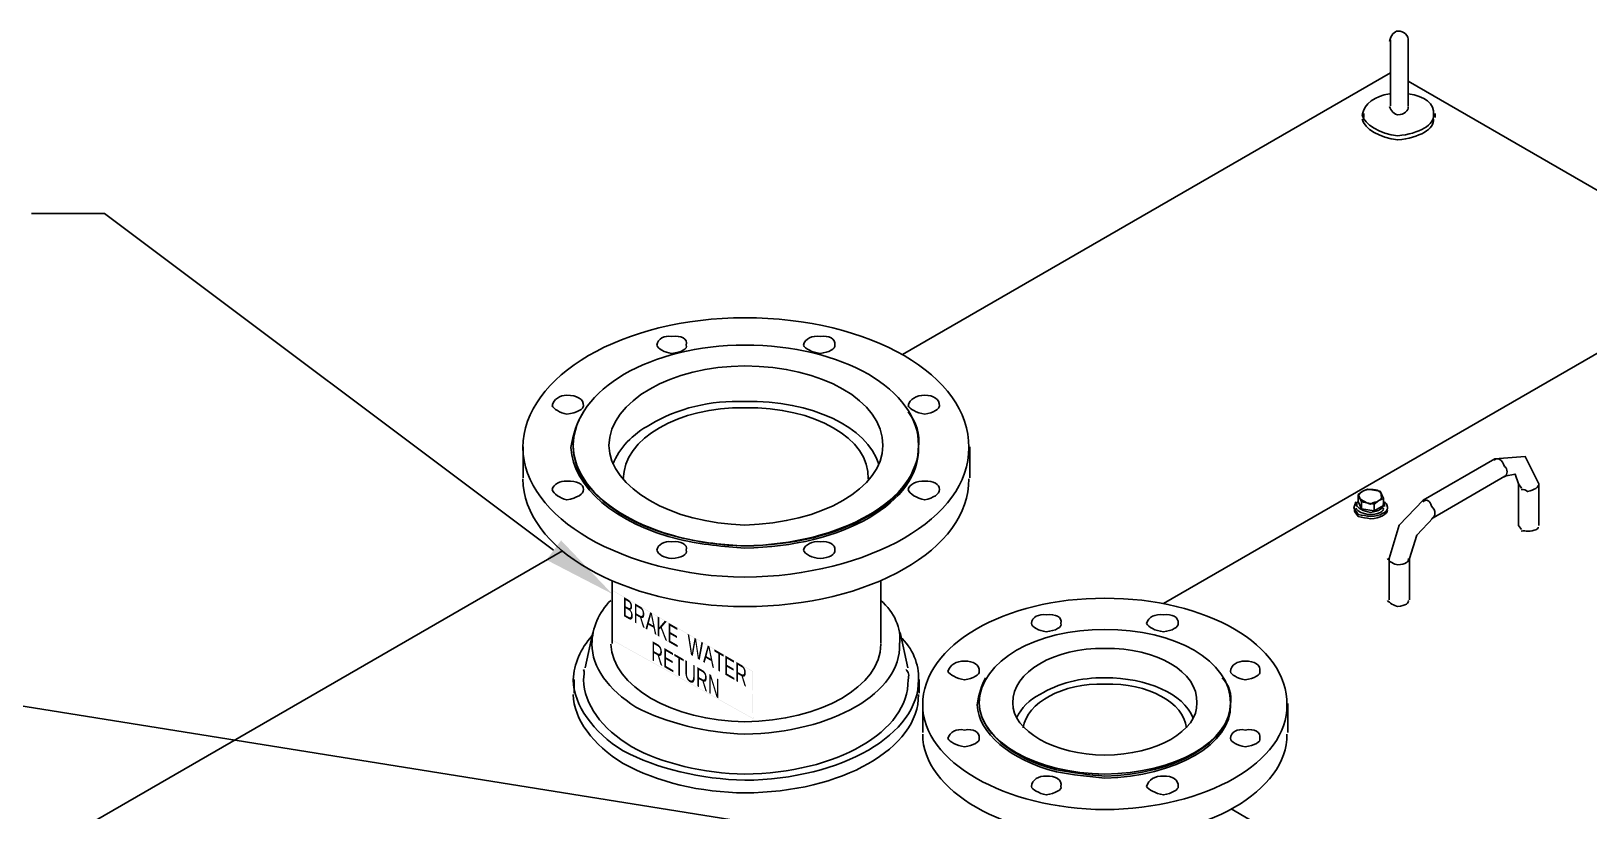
# Model space of a CAD drawing. Header units: inches. Extents: x 0.3 to 33.8, y 15.5 to 37.1.
# Drawn here: x 3.724 to 7.567, y 31.885 to 33.809 of the extents above; entities that cross this region are included whole.
import ezdxf

# ---------------------------------------------------------------- set-up
doc = ezdxf.new("R2010")
doc.units = ezdxf.units.IN
doc.header["$MEASUREMENT"] = 0
doc.styles.add('PDF Arial', font='arial.ttf')

# ---------------------------------------------------------------- blocks, each defined once
blk = doc.blocks.new('60298_1')
at = {"transparency": 33554687}
for color, points in [(21, [(5.0312, 32.5525), (5.1574, 32.4204), (4.9951, 32.5044)]), (256, [(5.1577, 32.3069), (5.157, 32.3065), (5.157, 32.43), (5.1577, 32.4287)]), (256, [(5.1577, 32.4287), (5.157, 32.43), (5.5034, 32.23), (5.5027, 32.2295)]), (256, [(5.5044, 32.1134), (5.5051, 32.1122), (5.157, 32.3065), (5.1577, 32.3069)]), (256, [(5.5027, 32.2295), (5.5034, 32.23), (5.5051, 32.1122), (5.5044, 32.1134)])]:
    blk.add_hatch(color=color, dxfattribs=at).paths.add_polyline_path(points)
for points in [[(7.0774, 33.6249), (7.0774, 33.7875)], [(7.1213, 33.6249), (7.1213, 33.7875)], [(5.8736, 33.0109), (7.0774, 33.706)], [(7.1213, 33.6858), (9.7271, 32.1815)], [(7.0118, 33.6063), (7.0118, 33.596)], [(7.1874, 33.6063), (7.1874, 33.596)], [(6.5176, 32.3969), (7.79, 33.1312)], [(4.9379, 32.7836), (4.9379, 32.7072)], [(5.0634, 32.7888), (5.0634, 32.7888)], [(5.9144, 32.7888), (5.9144, 32.7888)], [(6.0394, 32.7836), (6.0394, 32.7072)], [(7.1579, 32.652), (7.3351, 32.7542)], [(7.3351, 32.7542), (7.4099, 32.7594), (7.443, 32.6917)], [(7.1827, 32.6086), (7.3598, 32.7108)], [(7.3598, 32.7108), (7.3846, 32.716), (7.3929, 32.6917)], [(6.9973, 32.6654), (7.0087, 32.6742)], [(7.0056, 32.6473), (6.9973, 32.6654)], [(6.9973, 32.6654), (6.9973, 32.6483)], [(7.0087, 32.6742), (7.0206, 32.6788)], [(7.0206, 32.6788), (7.0516, 32.6737)], [(7.0516, 32.6737), (7.0603, 32.6556)], [(7.3929, 32.6917), (7.4006, 32.6814)], [(7.3929, 32.6917), (7.3929, 32.5895)], [(7.443, 32.6917), (7.443, 32.5895)], [(6.988, 32.6303), (6.988, 32.636)], [(6.9947, 32.636), (6.9947, 32.6432)], [(6.9973, 32.6483), (7.0056, 32.6303)], [(7.0056, 32.6303), (7.0056, 32.6473)], [(7.0371, 32.6421), (7.0056, 32.6473)], [(7.0056, 32.6303), (7.0371, 32.6251)], [(7.0485, 32.6509), (7.0371, 32.6421)], [(7.0371, 32.6251), (7.0371, 32.6421)], [(7.0371, 32.6251), (7.0603, 32.6385)], [(7.0603, 32.6556), (7.0485, 32.6509)], [(7.0603, 32.6385), (7.0603, 32.6556)], [(7.0629, 32.636), (7.0629, 32.6432)], [(7.0696, 32.6303), (7.0696, 32.636)], [(7.0743, 32.5079), (7.0985, 32.59), (7.1579, 32.652)], [(7.1244, 32.5079), (7.1419, 32.5652), (7.1827, 32.6086)], [(7.3929, 32.5895), (7.4006, 32.5791)], [(3.1067, 31.4136), (5.035, 32.527)], [(7.0743, 32.4056), (7.0743, 32.5079)], [(7.1244, 32.4056), (7.1244, 32.5079)], [(5.1574, 32.4531), (5.1574, 32.2982)], [(5.8204, 32.4531), (5.8204, 32.2982)], [(5.1099, 32.3256), (5.0908, 32.2378)], [(5.8674, 32.3256), (5.8865, 32.2378)], [(5.0634, 32.2089), (5.0634, 32.1758)], [(5.9144, 32.2089), (5.9144, 32.1758)], [(5.9232, 32.15), (5.9232, 32.0782)], [(6.0642, 32.1552), (6.0642, 32.1552)], [(6.6834, 32.1552), (6.6834, 32.1552)], [(6.8243, 32.15), (6.8243, 32.0782)], [(6.8884, 31.771), (6.6839, 31.8897)]]:
    blk.add_lwpolyline(points, dxfattribs=at)
at = {"color": 21, "transparency": 33554687}
for points in [[(5.0128, 32.528), (3.9046, 33.3589), (3.7243, 33.3589)], [(5.9707, 31.7797), (3.3386, 32.2017), (3.1584, 32.2017)]]:
    blk.add_lwpolyline(points, dxfattribs=at)
at = {"transparency": 33554687}
for points, knots in [([(7.1213, 33.7834), (7.1217, 33.7997), (7.1119, 33.8095), (7.0954, 33.8092), (7.0877, 33.8095), (7.0779, 33.7997), (7.0748, 33.7834)], [0, 0, 0, 0, 1, 1, 1, 2, 2, 2, 2]), ([(7.0748, 33.6543), (7.0392, 33.6498), (7.0122, 33.6297), (7.0077, 33.6027), (7.0122, 33.5787), (7.0514, 33.5561), (7.0954, 33.551), (7.1482, 33.5561), (7.1874, 33.5787), (7.1832, 33.6027), (7.1874, 33.6297), (7.1604, 33.6498), (7.1213, 33.6543)], [0, 0, 0, 0, 1, 1, 1, 2, 2, 2, 3, 3, 3, 4, 4, 4, 4]), ([(7.0077, 33.5923), (7.0122, 33.5685), (7.0514, 33.5458), (7.0954, 33.5407), (7.1482, 33.5458), (7.1874, 33.5685), (7.1832, 33.5923)], [0, 0, 0, 0, 1, 1, 1, 2, 2, 2, 2]), ([(7.0748, 33.6233), (7.0779, 33.6128), (7.0877, 33.603), (7.0954, 33.6027), (7.1119, 33.603), (7.1217, 33.6128), (7.1213, 33.6233)], [0, 0, 0, 0, 1, 1, 1, 2, 2, 2, 2]), ([(4.9369, 32.7816), (4.9383, 32.9596), (5.1849, 33.1019), (5.4843, 33.1018), (5.7932, 33.1019), (6.0398, 32.9596), (6.0368, 32.7816), (6.0398, 32.6084), (5.7932, 32.466), (5.4843, 32.4614), (5.1849, 32.466), (4.9383, 32.6084), (4.9369, 32.7816)], [0, 0, 0, 0, 1, 1, 1, 2, 2, 2, 3, 3, 3, 4, 4, 4, 4]), ([(5.2674, 33.0346), (5.2695, 33.0496), (5.2863, 33.0594), (5.3035, 33.0553), (5.3278, 33.0594), (5.3446, 33.0496), (5.3397, 33.0346), (5.3446, 33.0257), (5.3278, 33.016), (5.3035, 33.014), (5.2863, 33.016), (5.2695, 33.0257), (5.2674, 33.0346)], [0, 0, 0, 0, 1, 1, 1, 2, 2, 2, 3, 3, 3, 4, 4, 4, 4]), ([(5.6288, 33.0346), (5.6335, 33.0496), (5.6503, 33.0594), (5.6702, 33.0553), (5.6918, 33.0594), (5.7086, 33.0496), (5.7063, 33.0346), (5.7086, 33.0257), (5.6918, 33.016), (5.6702, 33.014), (5.6503, 33.016), (5.6335, 33.0257), (5.6288, 33.0346)], [0, 0, 0, 0, 1, 1, 1, 2, 2, 2, 3, 3, 3, 4, 4, 4, 4]), ([(5.0608, 32.7867), (5.0635, 32.9248), (5.254, 33.0348), (5.4843, 33.0346), (5.7241, 33.0348), (5.9146, 32.9248), (5.9129, 32.7867), (5.9146, 32.6534), (5.7241, 32.5434), (5.4843, 32.5389), (5.254, 32.5434), (5.0635, 32.6534), (5.0608, 32.7867)], [0, 0, 0, 0, 1, 1, 1, 2, 2, 2, 3, 3, 3, 4, 4, 4, 4]), ([(5.1486, 32.7867), (5.1526, 32.8964), (5.3032, 32.9833), (5.4843, 32.983), (5.6749, 32.9833), (5.8255, 32.8964), (5.8251, 32.7867), (5.8255, 32.6818), (5.6749, 32.5948), (5.4843, 32.5905), (5.3032, 32.5948), (5.1526, 32.6818), (5.1486, 32.7867)], [0, 0, 0, 0, 1, 1, 1, 2, 2, 2, 3, 3, 3, 4, 4, 4, 4]), ([(5.0092, 32.8849), (5.0121, 32.901), (5.0289, 32.9107), (5.0453, 32.9107), (5.0704, 32.9107), (5.0872, 32.901), (5.0866, 32.8849), (5.0872, 32.8771), (5.0704, 32.8674), (5.0453, 32.8642), (5.0289, 32.8674), (5.0121, 32.8771), (5.0092, 32.8849)], [0, 0, 0, 0, 1, 1, 1, 2, 2, 2, 3, 3, 3, 4, 4, 4, 4]), ([(5.8148, 32.7403), (5.7866, 32.8327), (5.6492, 32.8988), (5.4843, 32.8952), (5.4011, 32.8988), (5.3167, 32.8787), (5.2519, 32.8384)], [0, 0, 0, 0, 1, 1, 1, 2, 2, 2, 2]), ([(5.8871, 32.8849), (5.8909, 32.901), (5.9077, 32.9107), (5.9284, 32.9107), (5.9492, 32.9107), (5.966, 32.901), (5.9645, 32.8849), (5.966, 32.8771), (5.9492, 32.8674), (5.9284, 32.8642), (5.9077, 32.8674), (5.8909, 32.8771), (5.8871, 32.8849)], [0, 0, 0, 0, 1, 1, 1, 2, 2, 2, 3, 3, 3, 4, 4, 4, 4]), ([(5.0866, 32.8694), (5.0703, 32.8451), (5.0604, 32.8147), (5.0556, 32.7816), (5.0604, 32.6839), (5.1648, 32.5936), (5.3242, 32.5544)], [0, 0, 0, 0, 1, 1, 1, 2, 2, 2, 2]), ([(5.7889, 32.7041), (5.7927, 32.7061), (5.7927, 32.7067), (5.7889, 32.7041), (5.7927, 32.8042), (5.6567, 32.8826), (5.4843, 32.8797), (5.3214, 32.8826), (5.1854, 32.8042), (5.1847, 32.7041), (5.1854, 32.7067), (5.1854, 32.7061), (5.1847, 32.7041)], [0, 0, 0, 0, 1, 1, 1, 2, 2, 2, 3, 3, 3, 4, 4, 4, 4]), ([(5.3242, 32.5544), (5.377, 32.5429), (5.4328, 32.5365), (5.4843, 32.5337), (5.7258, 32.5365), (5.9177, 32.6473), (5.9129, 32.7816), (5.9177, 32.8147), (5.9078, 32.8451), (5.8871, 32.8694)], [0, 0, 0, 0, 1, 1, 1, 2, 2, 2, 3, 3, 3, 3]), ([(5.3242, 32.5595), (5.3778, 32.5472), (5.4332, 32.5408), (5.4843, 32.5389), (5.7241, 32.5408), (5.9146, 32.6508), (5.9129, 32.7816)], [0, 0, 0, 0, 1, 1, 1, 2, 2, 2, 2]), ([(7.3588, 32.7093), (7.367, 32.7152), (7.367, 32.7281), (7.3588, 32.7351), (7.3532, 32.7521), (7.342, 32.7586), (7.333, 32.7506)], [0, 0, 0, 0, 1, 1, 1, 2, 2, 2, 2]), ([(4.9369, 32.7041), (4.9383, 32.5317), (5.1849, 32.3894), (5.4843, 32.3891), (5.7932, 32.3894), (6.0398, 32.5317), (6.0368, 32.7041)], [0, 0, 0, 0, 1, 1, 1, 2, 2, 2, 2]), ([(5.0092, 32.6783), (5.0121, 32.6909), (5.0289, 32.7006), (5.0453, 32.699), (5.0704, 32.7006), (5.0872, 32.6909), (5.0866, 32.6783), (5.0872, 32.6669), (5.0704, 32.6572), (5.0453, 32.6525), (5.0289, 32.6572), (5.0121, 32.6669), (5.0092, 32.6783)], [0, 0, 0, 0, 1, 1, 1, 2, 2, 2, 3, 3, 3, 4, 4, 4, 4]), ([(5.8871, 32.6783), (5.8909, 32.6909), (5.9077, 32.7006), (5.9284, 32.699), (5.9492, 32.7006), (5.966, 32.6909), (5.9645, 32.6783), (5.966, 32.6669), (5.9492, 32.6572), (5.9284, 32.6525), (5.9077, 32.6572), (5.8909, 32.6669), (5.8871, 32.6783)], [0, 0, 0, 0, 1, 1, 1, 2, 2, 2, 3, 3, 3, 4, 4, 4, 4]), ([(7.0077, 32.6731), (7.0038, 32.6713), (7.0008, 32.6672), (6.9973, 32.6628), (7.0008, 32.6539), (7.0134, 32.6466), (7.0283, 32.6421), (7.0365, 32.6466), (7.0436, 32.6483), (7.0438, 32.6473)], [0, 0, 0, 0, 1, 1, 1, 2, 2, 2, 3, 3, 3, 3]), ([(7.0438, 32.6473), (7.0542, 32.6544), (7.0571, 32.6585), (7.0541, 32.6628), (7.0571, 32.6718), (7.0445, 32.6791), (7.0283, 32.6783), (7.0215, 32.6791), (7.0144, 32.6774), (7.0077, 32.6731)], [0, 0, 0, 0, 1, 1, 1, 2, 2, 2, 3, 3, 3, 3]), ([(7.4001, 32.6783), (7.4054, 32.6791), (7.4118, 32.6776), (7.4156, 32.6731), (7.4322, 32.6776), (7.4434, 32.684), (7.4414, 32.6886)], [0, 0, 0, 0, 1, 1, 1, 2, 2, 2, 2]), ([(6.9922, 32.6473), (6.9914, 32.6464), (6.9883, 32.6413), (6.987, 32.6318), (6.9883, 32.6298), (6.9926, 32.6238), (6.9973, 32.6163)], [0, 0, 0, 0, 1, 1, 1, 2, 2, 2, 2]), ([(6.9973, 32.6473), (6.9958, 32.6489), (6.9949, 32.6463), (6.9922, 32.6421), (6.9949, 32.6328), (7.0102, 32.624), (7.0283, 32.6215), (7.0478, 32.624), (7.063, 32.6328), (7.0593, 32.6421), (7.063, 32.6463), (7.0621, 32.6489), (7.0593, 32.6473)], [0, 0, 0, 0, 1, 1, 1, 2, 2, 2, 3, 3, 3, 4, 4, 4, 4]), ([(6.9922, 32.6318), (6.9949, 32.6252), (7.0102, 32.6163), (7.0283, 32.6163), (7.0478, 32.6163), (7.063, 32.6252), (7.0593, 32.6318)], [0, 0, 0, 0, 1, 1, 1, 2, 2, 2, 2]), ([(6.9973, 32.6163), (7.0079, 32.615), (7.0182, 32.6125), (7.0283, 32.6112), (7.0514, 32.6125), (7.0696, 32.623), (7.0696, 32.6318), (7.0696, 32.6413), (7.0666, 32.6464), (7.0593, 32.6473)], [0, 0, 0, 0, 1, 1, 1, 2, 2, 2, 3, 3, 3, 3]), ([(6.9973, 32.6112), (7.0079, 32.6097), (7.0182, 32.6072), (7.0283, 32.606), (7.0514, 32.6072), (7.0696, 32.6177), (7.0696, 32.6267)], [0, 0, 0, 0, 1, 1, 1, 2, 2, 2, 2]), ([(7.1781, 32.606), (7.19, 32.613), (7.19, 32.6259), (7.1781, 32.637), (7.1762, 32.6499), (7.165, 32.6564), (7.1574, 32.6473)], [0, 0, 0, 0, 1, 1, 1, 2, 2, 2, 2]), ([(5.2674, 32.5285), (5.2695, 32.5423), (5.2863, 32.552), (5.3035, 32.5492), (5.3278, 32.552), (5.3446, 32.5423), (5.3397, 32.5285), (5.3446, 32.5183), (5.3278, 32.5086), (5.3035, 32.5079), (5.2863, 32.5086), (5.2695, 32.5183), (5.2674, 32.5285)], [0, 0, 0, 0, 1, 1, 1, 2, 2, 2, 3, 3, 3, 4, 4, 4, 4]), ([(5.6288, 32.5285), (5.6335, 32.5423), (5.6503, 32.552), (5.6702, 32.5492), (5.6918, 32.552), (5.7086, 32.5423), (5.7063, 32.5285), (5.7086, 32.5183), (5.6918, 32.5086), (5.6702, 32.5079), (5.6503, 32.5086), (5.6335, 32.5183), (5.6288, 32.5285)], [0, 0, 0, 0, 1, 1, 1, 2, 2, 2, 3, 3, 3, 4, 4, 4, 4]), ([(7.4001, 32.575), (7.4054, 32.5769), (7.4118, 32.5754), (7.4156, 32.575), (7.4322, 32.5754), (7.4434, 32.5818), (7.4414, 32.5853)], [0, 0, 0, 0, 1, 1, 1, 2, 2, 2, 2]), ([(7.0696, 32.5079), (7.0748, 32.5001), (7.086, 32.4936), (7.0954, 32.4924), (7.1136, 32.4936), (7.1248, 32.5001), (7.1213, 32.5079)], [0, 0, 0, 0, 1, 1, 1, 2, 2, 2, 2]), ([(5.1538, 32.4046), (5.1246, 32.3744), (5.1073, 32.3368), (5.1073, 32.2962), (5.1073, 32.2401), (5.1475, 32.184), (5.2157, 32.1412)], [0, 0, 0, 0, 1, 1, 1, 2, 2, 2, 2]), ([(5.2157, 32.1412), (5.2907, 32.1014), (5.3878, 32.0782), (5.4843, 32.0741), (5.6999, 32.0782), (5.8708, 32.1768), (5.8664, 32.2962), (5.8708, 32.3368), (5.8535, 32.3744), (5.8199, 32.4046)], [0, 0, 0, 0, 1, 1, 1, 2, 2, 2, 3, 3, 3, 3]), ([(5.9232, 32.1464), (5.9235, 32.2941), (6.1252, 32.4105), (6.3725, 32.4098), (6.6229, 32.4105), (6.8246, 32.2941), (6.8217, 32.1464), (6.8246, 32.0067), (6.6229, 31.8902), (6.3725, 31.8882), (6.1252, 31.8902), (5.9235, 32.0067), (5.9232, 32.1464)], [0, 0, 0, 0, 1, 1, 1, 2, 2, 2, 3, 3, 3, 4, 4, 4, 4]), ([(7.0696, 32.4046), (7.0748, 32.3979), (7.086, 32.3914), (7.0954, 32.3891), (7.1136, 32.3914), (7.1248, 32.3979), (7.1213, 32.4046)], [0, 0, 0, 0, 1, 1, 1, 2, 2, 2, 2]), ([(6.1917, 32.3478), (6.1928, 32.3626), (6.2096, 32.3723), (6.2279, 32.3685), (6.2511, 32.3723), (6.2679, 32.3626), (6.264, 32.3478), (6.2679, 32.3387), (6.2511, 32.329), (6.2279, 32.3271), (6.2096, 32.329), (6.1928, 32.3387), (6.1917, 32.3478)], [0, 0, 0, 0, 1, 1, 1, 2, 2, 2, 3, 3, 3, 4, 4, 4, 4]), ([(6.4758, 32.3478), (6.4802, 32.3626), (6.497, 32.3723), (6.5171, 32.3685), (6.5385, 32.3723), (6.5553, 32.3626), (6.5532, 32.3478), (6.5553, 32.3387), (6.5385, 32.329), (6.5171, 32.3271), (6.497, 32.329), (6.4802, 32.3387), (6.4758, 32.3478)], [0, 0, 0, 0, 1, 1, 1, 2, 2, 2, 3, 3, 3, 4, 4, 4, 4]), ([(6.0626, 32.1516), (6.0643, 32.2543), (6.203, 32.3343), (6.3725, 32.3323), (6.5452, 32.3343), (6.6838, 32.2543), (6.6823, 32.1516), (6.6838, 32.0567), (6.5452, 31.9766), (6.3725, 31.976), (6.203, 31.9766), (6.0643, 32.0567), (6.0626, 32.1516)], [0, 0, 0, 0, 1, 1, 1, 2, 2, 2, 3, 3, 3, 4, 4, 4, 4]), ([(5.1073, 32.3168), (5.079, 32.2853), (5.0635, 32.2475), (5.0608, 32.2084), (5.0635, 32.144), (5.1083, 32.0815), (5.1847, 32.0328)], [0, 0, 0, 0, 1, 1, 1, 2, 2, 2, 2]), ([(5.1538, 32.2962), (5.1574, 32.1928), (5.3059, 32.1071), (5.4843, 32.1051), (5.6722, 32.1071), (5.8207, 32.1928), (5.8199, 32.2962)], [0, 0, 0, 0, 1, 1, 1, 2, 2, 2, 2]), ([(5.1847, 32.0328), (5.2679, 31.9893), (5.3762, 31.9635), (5.4843, 31.9605), (5.7241, 31.9635), (5.9146, 32.0735), (5.9129, 32.2084), (5.9146, 32.2475), (5.8991, 32.2853), (5.8664, 32.3168)], [0, 0, 0, 0, 1, 1, 1, 2, 2, 2, 3, 3, 3, 3]), ([(6.1453, 32.1516), (6.1453, 32.2284), (6.2477, 32.2876), (6.3725, 32.2858), (6.5004, 32.2876), (6.6029, 32.2284), (6.5997, 32.1516), (6.6029, 32.0825), (6.5004, 32.0234), (6.3725, 32.0225), (6.2477, 32.0234), (6.1453, 32.0825), (6.1453, 32.1516)], [0, 0, 0, 0, 1, 1, 1, 2, 2, 2, 3, 3, 3, 4, 4, 4, 4]), ([(5.9852, 32.229), (5.9896, 32.2453), (6.0064, 32.255), (6.0265, 32.2548), (6.0479, 32.255), (6.0647, 32.2453), (6.0626, 32.229), (6.0647, 32.2214), (6.0479, 32.2117), (6.0265, 32.2084), (6.0064, 32.2117), (5.9896, 32.2214), (5.9852, 32.229)], [0, 0, 0, 0, 1, 1, 1, 2, 2, 2, 3, 3, 3, 4, 4, 4, 4]), ([(6.6823, 32.229), (6.6834, 32.2453), (6.7002, 32.255), (6.7185, 32.2548), (6.7417, 32.255), (6.7585, 32.2453), (6.7546, 32.229), (6.7585, 32.2214), (6.7417, 32.2117), (6.7185, 32.2084), (6.7002, 32.2117), (6.6834, 32.2214), (6.6823, 32.229)], [0, 0, 0, 0, 1, 1, 1, 2, 2, 2, 3, 3, 3, 4, 4, 4, 4]), ([(5.0866, 32.2342), (5.089, 32.2284), (5.088, 32.2188), (5.0866, 32.2084), (5.088, 32.1477), (5.1303, 32.0888), (5.2054, 32.0431)], [0, 0, 0, 0, 1, 1, 1, 2, 2, 2, 2]), ([(5.2054, 32.0431), (5.2807, 32.002), (5.3827, 31.9776), (5.4843, 31.976), (5.7105, 31.9776), (5.8901, 32.0813), (5.8871, 32.2084), (5.8901, 32.2188), (5.8891, 32.2284), (5.8819, 32.2342)], [0, 0, 0, 0, 1, 1, 1, 2, 2, 2, 3, 3, 3, 3]), ([(6.0781, 32.2135), (6.0685, 32.1954), (6.0612, 32.173), (6.0575, 32.1464), (6.0612, 32.0773), (6.1374, 32.0114), (6.2537, 31.9811)], [0, 0, 0, 0, 1, 1, 1, 2, 2, 2, 2]), ([(6.5894, 32.1154), (6.567, 32.1737), (6.4771, 32.214), (6.3725, 32.2135), (6.3143, 32.214), (6.257, 32.2003), (6.2124, 32.1722)], [0, 0, 0, 0, 1, 1, 1, 2, 2, 2, 2]), ([(6.2537, 31.9811), (6.2923, 31.9744), (6.333, 31.9697), (6.3725, 31.9657), (6.5469, 31.9697), (6.687, 32.0506), (6.6823, 32.1464), (6.687, 32.173), (6.6796, 32.1954), (6.6617, 32.2135)], [0, 0, 0, 0, 1, 1, 1, 2, 2, 2, 3, 3, 3, 3]), ([(5.1847, 32.0018), (5.2679, 31.9561), (5.3762, 31.9302), (5.4843, 31.9295), (5.7241, 31.9302), (5.9146, 32.0402), (5.9129, 32.1722)], [0, 0, 0, 0, 1, 1, 1, 2, 2, 2, 2]), ([(6.5739, 32.0896), (6.5674, 32.1532), (6.4797, 32.2003), (6.3725, 32.198), (6.2684, 32.2003), (6.1807, 32.1532), (6.1711, 32.0896)], [0, 0, 0, 0, 1, 1, 1, 2, 2, 2, 2]), ([(6.2537, 31.9863), (6.2931, 31.9787), (6.3334, 31.9741), (6.3725, 31.9708), (6.5452, 31.9741), (6.6838, 32.0542), (6.6823, 32.1516)], [0, 0, 0, 0, 1, 1, 1, 2, 2, 2, 2]), ([(5.9232, 32.0741), (5.9235, 31.935), (6.1252, 31.8185), (6.3725, 31.8159), (6.6229, 31.8185), (6.8246, 31.935), (6.8217, 32.0741)], [0, 0, 0, 0, 1, 1, 1, 2, 2, 2, 2]), ([(5.9852, 32.0638), (5.9896, 32.0794), (6.0064, 32.0891), (6.0265, 32.0844), (6.0479, 32.0891), (6.0647, 32.0794), (6.0626, 32.0638), (6.0647, 32.0554), (6.0479, 32.0457), (6.0265, 32.0431), (6.0064, 32.0457), (5.9896, 32.0554), (5.9852, 32.0638)], [0, 0, 0, 0, 1, 1, 1, 2, 2, 2, 3, 3, 3, 4, 4, 4, 4]), ([(6.6823, 32.0638), (6.6834, 32.0794), (6.7002, 32.0891), (6.7185, 32.0844), (6.7417, 32.0891), (6.7585, 32.0794), (6.7546, 32.0638), (6.7585, 32.0554), (6.7417, 32.0457), (6.7185, 32.0431), (6.7002, 32.0457), (6.6834, 32.0554), (6.6823, 32.0638)], [0, 0, 0, 0, 1, 1, 1, 2, 2, 2, 3, 3, 3, 4, 4, 4, 4]), ([(6.1917, 31.945), (6.1928, 31.9621), (6.2096, 31.9718), (6.2279, 31.9708), (6.2511, 31.9718), (6.2679, 31.9621), (6.264, 31.945), (6.2679, 31.9381), (6.2511, 31.9284), (6.2279, 31.9243), (6.2096, 31.9284), (6.1928, 31.9381), (6.1917, 31.945)], [0, 0, 0, 0, 1, 1, 1, 2, 2, 2, 3, 3, 3, 4, 4, 4, 4]), ([(6.4758, 31.945), (6.4802, 31.9621), (6.497, 31.9718), (6.5171, 31.9708), (6.5385, 31.9718), (6.5553, 31.9621), (6.5532, 31.945), (6.5553, 31.9381), (6.5385, 31.9284), (6.5171, 31.9243), (6.497, 31.9284), (6.4802, 31.9381), (6.4758, 31.945)], [0, 0, 0, 0, 1, 1, 1, 2, 2, 2, 3, 3, 3, 4, 4, 4, 4])]:
    blk.add_open_spline(points, degree=3, knots=knots, dxfattribs=at)
for points in [[(5.2519, 32.8384), (5.2069, 32.8152), (5.1749, 32.78), (5.1589, 32.7403)], [(5.0608, 32.7816), (5.0635, 32.6872), (5.1672, 32.5976), (5.3242, 32.5595)], [(6.987, 32.6267), (6.9883, 32.6245), (6.9926, 32.6185), (6.9973, 32.6112)], [(5.0608, 32.1722), (5.0635, 32.1108), (5.1083, 32.0483), (5.1847, 32.0018)], [(6.2124, 32.1722), (6.1861, 32.1594), (6.1657, 32.1387), (6.1556, 32.1154)], [(6.0626, 32.1516), (6.0643, 32.0806), (6.1398, 32.0154), (6.2537, 31.9863)]]:
    blk.add_open_spline(points, degree=3, dxfattribs=at)
at = {"char_height": 0.040896, "attachment_point": 7, "rotation": 330, "style": 'PDF Arial'}
for s, insert in [('\\W0.820545;\\Q-30.00000;BRAKE  WATER', (5.183, 32.3672)), ('\\W0.820671;\\Q-30.00000;RETURN', (5.2532, 32.2579))]:
    blk.add_mtext(s, dxfattribs=dict(at, insert=insert))

msp = doc.modelspace()

# ---------------------------------------------------------------- block references
msp.add_blockref('60298_1', (0, 0))

doc.saveas('drawing.dxf')
